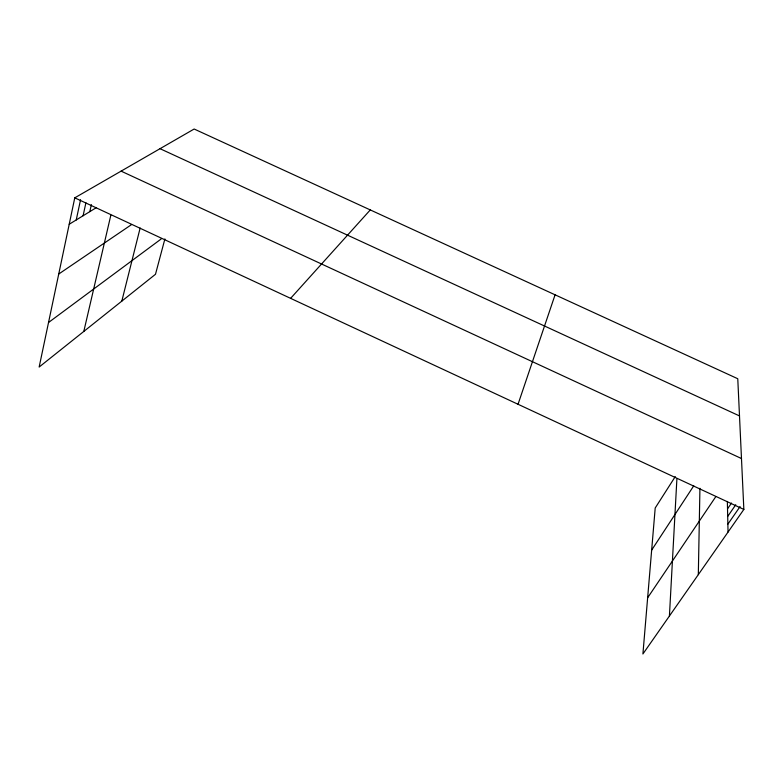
<?xml version="1.0" encoding="UTF-8"?>
<svg xmlns="http://www.w3.org/2000/svg" width="783" height="783" viewBox="0 0 783 783"><rect width="100%" height="100%" fill="white"/><g stroke="black" fill="none" stroke-linecap="round" stroke-linejoin="round"><path stroke-width="1.17" d="M698.319 574.644L699.933 488.279M669.416 616.025L676.884 479.127M675.269 476.583L655.205 507.991L642.912 653.981L743.85 509.43L737.772 378.737L194.155 129.019L74.777 197.835L39.15 367.041L155.494 274.275L164.9 238.923M76.235 219.954L80.561 199.724M83.096 215.756L85.915 202.768M89.81 211.635L91.357 204.617M83.801 331.444L110.853 215.129M121.815 301.132L140.147 228M518.043 404.273L555.078 294.819M651.662 550.097L693.748 485.812M647.649 597.772L715.682 496.823M727.524 508.852L731.508 503.058M727.701 516.418L735.756 504.751M727.867 524.15L740.092 506.552M290.61 298.352L370.281 209.922M48.526 322.508L161.21 238.952M58.735 274.03L131.524 224.613M69.217 224.251L96.387 207.612M160.026 148.692L739.504 415.93M121.091 171.134L741.481 458.535M74.777 197.835L743.85 509.43M727.358 501.453L728.043 532.058"/></g></svg>
